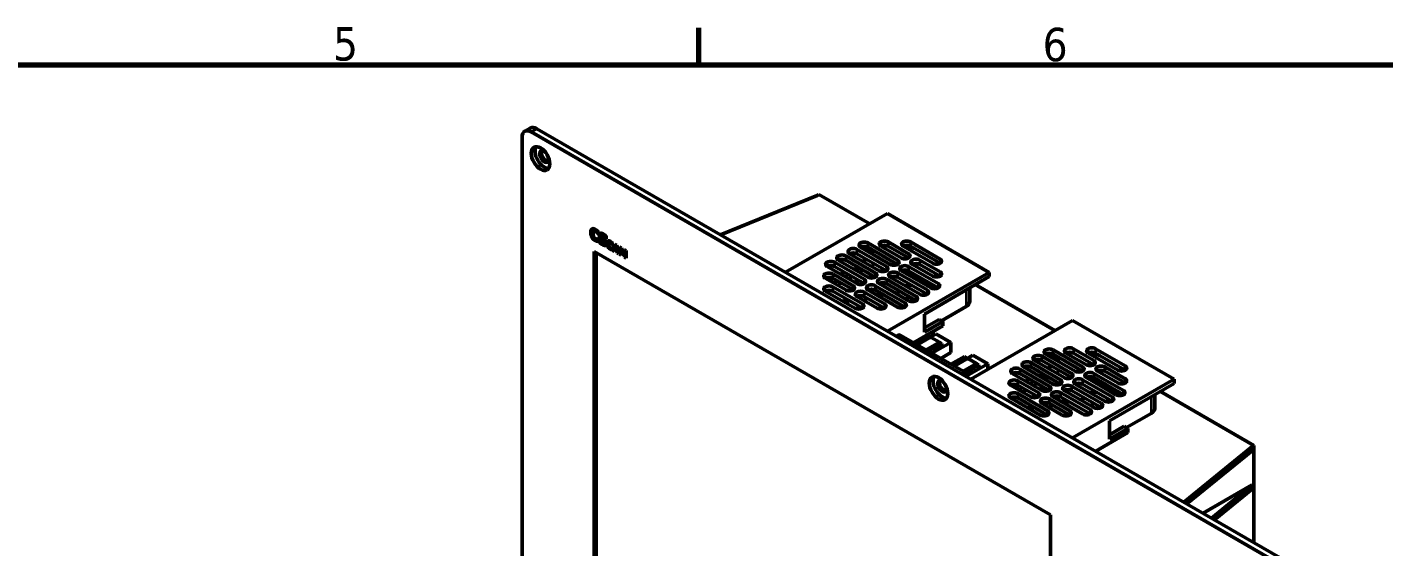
# Model space of a CAD drawing. Header units: millimetres. Extents: x 4735 to 8066, y 756 to 2595.
# Drawn here: x 5831 to 6350, y 2374 to 2573 of the extents above; entities that cross this region are included whole.
import ezdxf

# ---------------------------------------------------------------- set-up
doc = ezdxf.new("R2010")
doc.units = ezdxf.units.MM
doc.header["$LTSCALE"] = 1.8
for name, color, linetype, lineweight in [('경계(ISO)', 7, 'Continuous', 70), ('외형선(ISO)', 7, 'Continuous', 50), ('좁은 외형선(ISO)', 7, 'Continuous', 35)]:
    doc.layers.add(name, color=color, linetype=linetype, lineweight=lineweight)
doc.styles.add('주 텍스트 (ISO)', font='')
doc.styles.get('주 텍스트 (ISO)').set_extended_font_data('Tahoma')

# ---------------------------------------------------------------- blocks, each defined once
blk = doc.blocks.new('경계 Default Border')
at = {"layer": '경계(ISO)'}
blk.add_line((371.25, 410), (371.25, 413.9), dxfattribs=at)
at = {"layer": '경계(ISO)', "flags": 128}
blk.add_lwpolyline([(10, 10), (10, 410), (584, 410), (584, 10), (10, 10)], dxfattribs=at)
at = {"layer": '경계(ISO)', "char_height": 3.5, "attachment_point": 7, "style": '주 텍스트 (ISO)'}
for s, insert in [('5', (332.9, 410.4)), ('6', (407.29, 410.33))]:
    blk.add_mtext(s, dxfattribs=dict(at, insert=insert))

msp = doc.modelspace()

# ---------------------------------------------------------------- linework, layer by layer
at = {"layer": '외형선(ISO)'}
for p, q in [((6023.671, 2534.509), (6021.549, 2533.284)), ((6020.514, 2212.561), (6020.514, 2530.995)), ((6024.049, 2533.036), (6335.176, 2353.407)), ((6337.298, 2354.632), (6026.171, 2534.261)), ((6133.177, 2508.759), (6096.373, 2493.73)), ((6133.177, 2508.759), (6133.884, 2509.168)), ((6153.33, 2497.941), (6133.884, 2509.168)), ((6160.047, 2501.819), (6121.204, 2479.393)), ((6198.938, 2479.366), (6160.047, 2501.819)), ((6047.967, 2495.024), (6048.038, 2495.064)), ((6049.573, 2493.843), (6049.644, 2493.884)), ((6049.662, 2493.792), (6049.573, 2493.843)), ((6049.644, 2493.884), (6049.662, 2493.873)), ((6049.662, 2494.764), (6049.662, 2493.792)), ((6051.013, 2493.391), (6051.083, 2493.432)), ((6052.67, 2493.087), (6052.67, 2492.154)), ((6049.582, 2492.22), (6049.662, 2492.174)), ((6049.662, 2492.174), (6049.662, 2491.214)), ((6049.994, 2491.965), (6050.074, 2491.919)), ((6049.994, 2490.993), (6049.994, 2491.965)), ((6049.994, 2490.993), (6050.065, 2491.034)), ((6050.065, 2491.925), (6050.065, 2491.034)), ((6051.819, 2490.556), (6051.89, 2490.597)), ((6052.593, 2492.199), (6052.664, 2492.239)), ((6052.67, 2492.154), (6052.593, 2492.199)), ((6052.664, 2492.239), (6052.67, 2492.236)), ((6053.875, 2490.682), (6053.946, 2490.723)), ((6054.999, 2489.856), (6055.061, 2489.891)), ((6055.061, 2489.82), (6054.999, 2489.856)), ((6055.005, 2488.72), (6055.061, 2488.687)), ((6055.061, 2490.5), (6055.061, 2489.82)), ((6055.061, 2488.687), (6055.061, 2488.016)), ((6055.162, 2487.768), (6055.998, 2490.143)), ((6055.162, 2487.768), (6055.232, 2487.809)), ((6055.783, 2487.409), (6055.162, 2487.768)), ((6056.045, 2490.116), (6055.232, 2487.809)), ((6055.232, 2487.809), (6055.805, 2487.478)), ((6055.94, 2487.902), (6055.783, 2487.409)), ((6055.94, 2487.902), (6056.011, 2487.943)), ((6056.718, 2487.453), (6055.94, 2487.902)), ((6055.998, 2490.143), (6056.676, 2489.751)), ((6056.011, 2487.943), (6056.789, 2487.494)), ((6056.329, 2489.141), (6056.074, 2488.343)), ((6056.074, 2488.343), (6056.582, 2488.05)), ((6056.329, 2489.141), (6056.4, 2489.182)), ((6056.582, 2488.05), (6056.329, 2489.141)), ((6056.652, 2488.091), (6056.4, 2489.182)), ((6056.582, 2488.05), (6056.652, 2488.091)), ((6056.676, 2489.751), (6057.512, 2486.411)), ((6057.759, 2489.126), (6058.475, 2488.713)), ((6057.759, 2486.268), (6057.759, 2489.126)), ((6057.83, 2489.085), (6057.83, 2486.309)), ((6058.345, 2487.825), (6058.415, 2487.865)), ((6058.345, 2487.825), (6058.345, 2485.93)), ((6058.794, 2486.342), (6058.345, 2487.825)), ((6058.415, 2487.865), (6058.865, 2486.383)), ((6058.475, 2488.713), (6059.024, 2486.985)), ((6059.024, 2486.985), (6059.57, 2488.08)), ((6059.609, 2488.058), (6059.095, 2487.026)), ((6059.57, 2488.08), (6060.286, 2487.667)), ((6060.286, 2487.667), (6060.286, 2484.809)), ((6148.38, 2488.143), (6159.694, 2481.611)), ((6161.108, 2482.427), (6149.794, 2488.959)), ((6151.346, 2488.063), (6151.346, 2489.295)), ((6151.576, 2489.278), (6152.431, 2487.437)), ((6152.622, 2490.592), (6163.936, 2484.06)), ((6152.622, 2488.959), (6163.936, 2482.427)), ((6154.552, 2486.213), (6153.517, 2488.443)), ((6165.35, 2484.877), (6157.572, 2489.368)), ((6160.401, 2491.001), (6168.179, 2486.51)), ((6160.401, 2489.368), (6168.179, 2484.877)), ((6177.371, 2482.836), (6166.058, 2489.368)), ((6168.886, 2491.001), (6180.2, 2484.469)), ((6180.2, 2482.836), (6168.886, 2489.368)), ((6048.091, 2336.261), (6048.091, 2487.313)), ((6048.091, 2487.313), (6222.322, 2386.72)), ((6048.798, 2336.669), (6048.798, 2486.904)), ((6056.718, 2487.453), (6056.789, 2487.494)), ((6056.872, 2486.78), (6056.718, 2487.453)), ((6056.789, 2487.494), (6056.943, 2486.821)), ((6056.872, 2486.78), (6056.943, 2486.821)), ((6057.512, 2486.411), (6056.872, 2486.78)), ((6056.943, 2486.821), (6057.488, 2486.506)), ((6057.759, 2486.268), (6057.83, 2486.309)), ((6058.345, 2485.93), (6057.759, 2486.268)), ((6057.83, 2486.309), (6058.345, 2486.012)), ((6058.794, 2486.342), (6058.865, 2486.383)), ((6059.219, 2486.097), (6058.794, 2486.342)), ((6058.865, 2486.383), (6059.249, 2486.161)), ((6059.024, 2486.985), (6059.095, 2487.026)), ((6059.668, 2487.06), (6059.219, 2486.097)), ((6059.668, 2487.06), (6059.739, 2487.101)), ((6059.668, 2485.166), (6059.668, 2487.06)), ((6059.668, 2485.166), (6059.739, 2485.207)), ((6060.286, 2484.809), (6059.668, 2485.166)), ((6059.739, 2487.101), (6059.739, 2485.207)), ((6059.739, 2485.207), (6060.286, 2484.891)), ((6139.895, 2483.244), (6151.208, 2476.712)), ((6152.622, 2477.528), (6141.309, 2484.06)), ((6144.137, 2485.693), (6155.451, 2479.161)), ((6144.137, 2484.06), (6155.451, 2477.528)), ((6156.865, 2479.978), (6145.551, 2486.51)), ((6148.38, 2486.51), (6159.694, 2479.978)), ((6151.346, 2483.164), (6151.346, 2484.797)), ((6154.501, 2482.976), (6154.974, 2481.957)), ((6172.421, 2484.06), (6180.2, 2479.57)), ((6148.38, 2475.079), (6137.066, 2481.611)), ((6139.187, 2478.753), (6146.966, 2474.263)), ((6139.895, 2481.611), (6151.208, 2475.079)), ((6143.784, 2477.733), (6145.198, 2478.549)), ((6146.612, 2477.733), (6145.198, 2476.916)), ((6148.026, 2480.182), (6149.441, 2480.999)), ((6149.814, 2479.581), (6149.441, 2479.366)), ((6160.095, 2456.94), (6198.938, 2479.366)), ((6172.421, 2470.997), (6161.108, 2477.528)), ((6163.936, 2479.161), (6175.25, 2472.63)), ((6163.936, 2477.528), (6175.25, 2470.997)), ((6176.664, 2473.446), (6165.35, 2479.978)), ((6176.054, 2474.206), (6166.745, 2479.581)), ((6168.179, 2481.611), (6179.493, 2475.079)), ((6168.179, 2479.978), (6179.493, 2473.446)), ((6177.371, 2477.937), (6169.593, 2482.427)), ((6172.421, 2482.427), (6180.2, 2477.937)), ((6174.189, 2463.444), (6198.938, 2477.733)), ((6198.938, 2479.366), (6198.938, 2477.733)), ((6144.137, 2472.63), (6136.359, 2477.12)), ((6147.673, 2465.689), (6136.359, 2472.221)), ((6137.648, 2472.557), (6136.713, 2472.017)), ((6139.187, 2477.12), (6146.966, 2472.63)), ((6139.187, 2473.854), (6150.501, 2467.322)), ((6139.187, 2472.221), (6150.501, 2465.689)), ((6139.541, 2475.283), (6140.955, 2476.1)), ((6142.369, 2475.283), (6140.955, 2474.467)), ((6148.279, 2475.137), (6148.279, 2476.508)), ((6163.936, 2466.098), (6152.622, 2472.63)), ((6155.451, 2474.263), (6166.765, 2467.731)), ((6155.451, 2472.63), (6166.765, 2466.098)), ((6168.179, 2468.547), (6156.865, 2475.079)), ((6159.694, 2476.712), (6171.007, 2470.18)), ((6159.694, 2475.079), (6171.007, 2468.547)), ((6167.717, 2474.6), (6169.482, 2474.326)), ((6167.717, 2473.712), (6167.717, 2474.6)), ((6178.952, 2473.758), (6175.088, 2474.356)), ((6191.564, 2473.475), (6191.564, 2468.343)), ((6224.04, 2457.116), (6193.635, 2474.671)), ((6144.491, 2469.159), (6143.077, 2468.343)), ((6144.137, 2467.731), (6145.551, 2468.547)), ((6156.158, 2465.689), (6148.38, 2470.18)), ((6151.208, 2471.813), (6158.986, 2467.322)), ((6151.208, 2470.18), (6158.986, 2465.689)), ((6151.759, 2468.229), (6151.759, 2469.862)), ((6167.717, 2468.814), (6167.717, 2470.447)), ((6174.189, 2463.444), (6174.189, 2456.504)), ((6180.73, 2460.892), (6190.099, 2466.302)), ((6170.065, 2452.49), (6181.26, 2458.953)), ((6174.189, 2458.137), (6179.846, 2461.403)), ((6181.26, 2460.586), (6174.189, 2456.504)), ((6181.26, 2460.586), (6179.846, 2461.403)), ((6181.26, 2458.953), (6181.26, 2460.586)), ((6230.758, 2460.994), (6191.915, 2438.569)), ((6269.649, 2438.541), (6230.758, 2460.994)), ((6163.471, 2454.991), (6164.188, 2455.405)), ((6165.188, 2455.306), (6189.229, 2441.425)), ((6175.37, 2455.388), (6170.208, 2452.407)), ((6176.254, 2454.877), (6171.092, 2451.897)), ((6176.077, 2454.326), (6171.481, 2451.672)), ((6180.002, 2452.714), (6174.84, 2449.733)), ((6176.254, 2454.877), (6175.37, 2455.388)), ((6180.886, 2452.203), (6175.724, 2449.223)), ((6176.849, 2454.534), (6176.077, 2454.326)), ((6178.623, 2455.877), (6176.254, 2454.51)), ((6176.254, 2454.877), (6176.254, 2454.374)), ((6179.973, 2452.73), (6176.849, 2454.534)), ((6184.28, 2452.611), (6177.067, 2448.447)), ((6178.623, 2455.877), (6184.28, 2452.611)), ((6179.922, 2452.667), (6179.973, 2452.73)), ((6179.973, 2452.697), (6179.973, 2452.73)), ((6180.886, 2452.203), (6180.002, 2452.714)), ((6180.886, 2450.734), (6180.886, 2452.203)), ((6184.28, 2448.692), (6184.28, 2452.611)), ((6180.886, 2450.734), (6176.996, 2448.488)), ((6184.28, 2448.692), (6180.461, 2446.488)), ((6189.512, 2447.223), (6184.35, 2444.242)), ((6190.396, 2446.712), (6185.234, 2443.732)), ((6190.396, 2446.712), (6189.512, 2447.223)), ((6190.991, 2446.369), (6190.219, 2446.161)), ((6192.765, 2447.712), (6190.396, 2446.345)), ((6190.396, 2446.712), (6190.396, 2446.209)), ((6194.115, 2444.565), (6190.991, 2446.369)), ((6192.765, 2447.712), (6198.422, 2444.447)), ((6219.091, 2447.318), (6230.404, 2440.786)), ((6231.818, 2441.603), (6220.505, 2448.135)), ((6222.057, 2447.238), (6222.057, 2448.47)), ((6222.287, 2448.453), (6223.141, 2446.612)), ((6223.333, 2449.768), (6234.647, 2443.236)), ((6223.333, 2448.135), (6234.647, 2441.603)), ((6225.263, 2445.388), (6224.227, 2447.618)), ((6236.061, 2444.052), (6228.283, 2448.543)), ((6231.111, 2450.176), (6238.89, 2445.685)), ((6231.111, 2448.543), (6238.89, 2444.052)), ((6248.082, 2442.011), (6236.768, 2448.543)), ((6239.597, 2450.176), (6250.91, 2443.644)), ((6250.91, 2442.011), (6239.597, 2448.543)), ((6190.219, 2446.161), (6185.623, 2443.508)), ((6194.144, 2444.549), (6188.982, 2441.568)), ((6195.028, 2444.038), (6189.762, 2440.998)), ((6195.028, 2442.569), (6190.446, 2439.923)), ((6198.422, 2444.447), (6190.471, 2439.856)), ((6194.064, 2444.502), (6194.115, 2444.565)), ((6194.115, 2444.532), (6194.115, 2444.565)), ((6195.028, 2444.038), (6194.144, 2444.549)), ((6195.028, 2442.569), (6195.028, 2444.038)), ((6198.422, 2442.325), (6198.422, 2444.447)), ((6210.605, 2442.419), (6221.919, 2435.887)), ((6223.333, 2436.704), (6212.019, 2443.236)), ((6214.848, 2444.869), (6226.162, 2438.337)), ((6214.848, 2443.236), (6226.162, 2436.704)), ((6227.576, 2439.153), (6216.262, 2445.685)), ((6219.091, 2445.685), (6230.404, 2439.153)), ((6222.057, 2442.339), (6222.057, 2443.972)), ((6225.212, 2442.151), (6225.685, 2441.132)), ((6248.082, 2437.112), (6240.304, 2441.603)), ((6243.132, 2443.236), (6250.91, 2438.745)), ((6243.132, 2441.603), (6250.91, 2437.112)), ((6214.848, 2431.805), (6207.07, 2436.295)), ((6219.091, 2434.254), (6207.777, 2440.786)), ((6209.898, 2437.928), (6217.676, 2433.438)), ((6209.898, 2436.295), (6217.676, 2431.805)), ((6210.605, 2440.786), (6221.919, 2434.254)), ((6214.494, 2436.908), (6215.909, 2437.724)), ((6217.323, 2436.908), (6215.909, 2436.091)), ((6218.737, 2439.357), (6220.151, 2440.174)), ((6220.525, 2438.756), (6220.151, 2438.541)), ((6230.404, 2435.887), (6241.718, 2429.355)), ((6230.806, 2416.115), (6269.649, 2438.541)), ((6243.132, 2430.172), (6231.818, 2436.704)), ((6234.647, 2438.337), (6245.961, 2431.805)), ((6234.647, 2436.704), (6245.961, 2430.172)), ((6247.375, 2432.621), (6236.061, 2439.153)), ((6246.765, 2433.382), (6237.456, 2438.756)), ((6238.89, 2440.786), (6250.203, 2434.254)), ((6238.89, 2439.153), (6250.203, 2432.621)), ((6240.657, 2436.5), (6240.657, 2436.908)), ((6242.072, 2436.091), (6242.072, 2435.683)), ((6244.9, 2422.619), (6269.649, 2436.908)), ((6269.649, 2438.541), (6269.649, 2436.908)), ((6218.383, 2424.864), (6207.07, 2431.396)), ((6208.359, 2431.732), (6207.423, 2431.192)), ((6209.898, 2433.029), (6221.212, 2426.497)), ((6209.898, 2431.396), (6221.212, 2424.864)), ((6210.252, 2434.458), (6211.666, 2435.275)), ((6213.08, 2434.458), (6211.666, 2433.642)), ((6218.99, 2434.312), (6218.99, 2435.683)), ((6221.919, 2430.988), (6229.697, 2426.497)), ((6234.647, 2425.273), (6223.333, 2431.805)), ((6226.162, 2433.438), (6237.475, 2426.906)), ((6226.162, 2431.805), (6237.475, 2425.273)), ((6238.89, 2427.722), (6227.576, 2434.254)), ((6230.404, 2434.254), (6241.718, 2427.722)), ((6238.428, 2433.775), (6240.193, 2433.502)), ((6238.428, 2432.888), (6238.428, 2433.775)), ((6243.486, 2435.275), (6243.486, 2434.867)), ((6249.663, 2432.933), (6245.799, 2433.531)), ((6262.274, 2432.65), (6262.274, 2427.518)), ((6300.054, 2413.229), (6264.345, 2433.846)), ((6215.201, 2428.335), (6213.787, 2427.518)), ((6214.848, 2426.906), (6216.262, 2427.722)), ((6226.869, 2424.864), (6219.091, 2429.355)), ((6221.919, 2429.355), (6229.697, 2424.864)), ((6222.469, 2427.405), (6222.469, 2429.038)), ((6238.428, 2427.989), (6238.428, 2429.622)), ((6251.441, 2420.068), (6260.81, 2425.477)), ((6244.9, 2415.679), (6244.9, 2422.619)), ((6244.9, 2417.312), (6250.557, 2420.578)), ((6251.971, 2419.761), (6250.557, 2420.578)), ((6251.971, 2418.128), (6239.645, 2411.012)), ((6251.971, 2419.761), (6244.9, 2415.679)), ((6251.971, 2418.128), (6251.971, 2419.761)), ((6273.315, 2391.572), (6299.347, 2412.821)), ((6274.487, 2390.896), (6299.347, 2411.188)), ((6299.347, 2412.821), (6300.054, 2413.229)), ((6299.347, 2412.821), (6299.347, 2411.188)), ((6300.054, 2376.134), (6300.054, 2413.229)), ((6280.657, 2387.333), (6299.347, 2398.124)), ((6299.347, 2398.124), (6283.861, 2385.484)), ((6299.347, 2396.491), (6285.033, 2384.807)), ((6299.347, 2398.124), (6299.347, 2396.491)), ((6222.322, 2386.72), (6222.322, 2235.668))]:
    msp.add_line(p, q, dxfattribs=at)
for centre, major_axis, start_param, end_param in [((6026.171, 2530.179), (-2.5, 4.33), 5.4977871, 6.2831853), ((6024.049, 2528.954), (-2.5, 4.33), 5.4977871, 7.0685835), ((6028.999, 2523.647), (-2.5, 4.33), 0.2867566, 2.8548361), ((6028.999, 2523.647), (-1.25, 2.165), 5.4196571, 10.2883062), ((6029.706, 2524.055), (-1.25, 2.165), 0.2867566, 2.8548361), ((6146.966, 2487.326), (-2, 0), 3.9269908, 7.0685835), ((6151.208, 2489.776), (-2, 0), 3.9269908, 7.0685835), ((6151.208, 2488.143), (2, 0), 0.7853982, 2.3561945), ((6158.986, 2490.184), (-2, 0), 3.9269908, 7.0685835), ((6158.986, 2488.551), (2, 0), 0.7853982, 2.3561945), ((6167.472, 2490.184), (-2, 0), 3.9269908, 7.0685835), ((6167.472, 2488.551), (2, 0), 0.7853982, 2.3561945), ((6158.279, 2476.508), (24, 0), 1.0360538, 1.2239888), ((6138.48, 2482.427), (-2, 0), 3.9269908, 7.0685835), ((6142.723, 2484.877), (-2, 0), 3.9269908, 7.0685835), ((6142.723, 2483.244), (2, 0), 0.7853982, 2.3561945), ((6146.966, 2485.693), (2, 0), 0.7853982, 2.3561945), ((6162.522, 2483.244), (2, 0), 3.9269908, 7.0685835), ((6166.765, 2485.693), (2, 0), 3.9269908, 7.0685835), ((6171.007, 2483.244), (-2, 0), 3.9269908, 7.0685835), ((6171.007, 2481.611), (2, 0), 0.7853982, 2.3561945), ((6178.785, 2483.652), (2, 0), 3.9269908, 7.0685835), ((6158.279, 2476.508), (24, 0), 0.4595331, 0.5347425), ((6137.773, 2477.937), (-2, 0), 3.9269908, 7.0685835), ((6137.773, 2476.304), (2, 0), 0.7853982, 2.3561945), ((6138.48, 2480.794), (2, 0), 0.7853982, 2.3561945), ((6158.279, 2468.343), (-24, 0), 5.3619532, 5.4456802), ((6158.279, 2468.343), (-24, 0), 5.1021278, 5.1909098), ((6158.279, 2476.508), (-10, 0), 5.5728576, 5.7763768), ((6154.037, 2478.345), (2, 0), 3.9269908, 7.0685835), ((6158.279, 2476.508), (-10, 0), 5.0492589, 5.1667754), ((6158.279, 2480.794), (2, 0), 3.9269908, 7.0685835), ((6162.522, 2478.345), (-2, 0), 3.9269908, 7.0685835), ((6162.522, 2476.712), (2, 0), 0.7853982, 2.3561945), ((6166.765, 2480.794), (-2, 0), 3.9269908, 7.0685835), ((6166.765, 2479.161), (2, 0), 0.7853982, 2.3561945), ((6158.279, 2476.508), (-10, 0), 3.5372301, 3.8388064), ((6178.785, 2478.753), (2, 0), 3.9269908, 7.0685835), ((6137.773, 2473.038), (-2, 0), 3.9269908, 7.0685835), ((6137.773, 2471.405), (2, 0), 0.7853982, 2.3561945), ((6158.279, 2468.343), (-24, 0), 5.6126227, 5.6970192), ((6145.551, 2473.446), (2, 0), 3.9269908, 7.0685835), ((6149.794, 2470.997), (-2, 0), 3.9269908, 7.0685835), ((6158.279, 2476.508), (-10, 0), 6.2387518, 6.55679), ((6149.794, 2475.896), (2, 0), 3.9269908, 7.0685835), ((6154.037, 2473.446), (-2, 0), 3.9269908, 7.0685835), ((6154.037, 2471.813), (2, 0), 0.7853982, 2.3561945), ((6158.279, 2475.896), (-2, 0), 3.9269908, 7.0685835), ((6158.279, 2474.263), (2, 0), 0.7853982, 2.3561945), ((6158.279, 2476.508), (10, 0), 5.2191974, 5.4227167), ((6158.279, 2476.508), (10, 0), 5.8287989, 5.9463154), ((6173.836, 2471.813), (2, 0), 3.9269908, 7.0685835), ((6178.078, 2474.263), (2, 0), 3.9269908, 7.0685835), ((6149.087, 2466.506), (2, 0), 3.9269908, 7.0685835), ((6149.794, 2469.364), (2, 0), 0.7853982, 2.3561945), ((6158.279, 2476.508), (10, 0), 4.4323513, 4.7568224), ((6157.572, 2466.506), (2, 0), 3.9269908, 7.0685835), ((6165.35, 2466.914), (2, 0), 3.9269908, 7.0685835), ((6169.593, 2469.364), (2, 0), 3.9269908, 7.0685835), ((6186.564, 2468.343), (5, 0), 5.4977871, 6.2831853), ((6165.188, 2453.673), (-1, 1.732), 5.4977871, 6.2831853), ((6217.676, 2446.502), (-2, 0), 3.9269908, 7.0685835), ((6221.919, 2448.951), (-2, 0), 3.9269908, 7.0685835), ((6221.919, 2447.318), (2, 0), 0.7853982, 2.3561945), ((6229.697, 2449.359), (-2, 0), 3.9269908, 7.0685835), ((6229.697, 2447.726), (2, 0), 0.7853982, 2.3561945), ((6238.182, 2449.359), (-2, 0), 3.9269908, 7.0685835), ((6238.182, 2447.726), (2, 0), 0.7853982, 2.3561945), ((6228.99, 2435.683), (24, 0), 1.0360538, 1.2239888), ((6189.229, 2439.792), (1, -1.732), 0.9867561, 2.3561945), ((6209.191, 2441.603), (-2, 0), 3.9269908, 7.0685835), ((6209.191, 2439.97), (2, 0), 0.7853982, 2.3561945), ((6213.434, 2444.052), (-2, 0), 3.9269908, 7.0685835), ((6213.434, 2442.419), (2, 0), 0.7853982, 2.3561945), ((6217.676, 2444.869), (2, 0), 0.7853982, 2.3561945), ((6228.99, 2435.683), (-10, 0), 5.0492589, 5.1667754), ((6233.233, 2442.419), (2, 0), 3.9269908, 7.0685835), ((6237.475, 2439.97), (-2, 0), 3.9269908, 7.0685835), ((6237.475, 2444.869), (2, 0), 3.9269908, 7.0685835), ((6241.718, 2442.419), (-2, 0), 3.9269908, 7.0685835), ((6241.718, 2440.786), (2, 0), 0.7853982, 2.3561945), ((6249.496, 2442.827), (2, 0), 3.9269908, 7.0685835), ((6228.99, 2435.683), (24, 0), 0.4595331, 0.5347425), ((6181.027, 2435.873), (-2.5, 4.33), 0.2867566, 2.8548361), ((6181.027, 2435.873), (-1.25, 2.165), 5.4196571, 10.2883062), ((6181.734, 2436.282), (-1.25, 2.165), 0.2867566, 2.8548361), ((6208.484, 2437.112), (-2, 0), 3.9269908, 7.0685835), ((6208.484, 2435.479), (2, 0), 0.7853982, 2.3561945), ((6228.99, 2427.518), (-24, 0), 5.6126227, 5.6970192), ((6228.99, 2427.518), (-24, 0), 5.3619532, 5.4456802), ((6228.99, 2427.518), (-24, 0), 5.1021278, 5.1909098), ((6228.99, 2435.683), (-10, 0), 6.2387518, 6.55679), ((6220.505, 2435.071), (2, 0), 3.9269908, 7.0685835), ((6228.99, 2435.683), (-10, 0), 5.5728576, 5.7763768), ((6224.747, 2437.52), (2, 0), 3.9269908, 7.0685835), ((6228.99, 2435.071), (-2, 0), 3.9269908, 7.0685835), ((6228.99, 2439.97), (2, 0), 3.9269908, 7.0685835), ((6233.233, 2437.52), (-2, 0), 3.9269908, 7.0685835), ((6233.233, 2435.887), (2, 0), 0.7853982, 2.3561945), ((6237.475, 2438.337), (2, 0), 0.7853982, 2.3561945), ((6228.99, 2435.683), (-10, 0), 3.5372301, 3.8388064), ((6249.496, 2437.928), (2, 0), 3.9269908, 7.0685835), ((6182.795, 2433.22), (2.5, 0), 1.5740056, 2.1410833), ((6208.484, 2432.213), (-2, 0), 3.9269908, 7.0685835), ((6208.484, 2430.58), (2, 0), 0.7853982, 2.3561945), ((6216.262, 2432.621), (2, 0), 3.9269908, 7.0685835), ((6220.505, 2430.172), (-2, 0), 3.9269908, 7.0685835), ((6224.747, 2432.621), (-2, 0), 3.9269908, 7.0685835), ((6224.747, 2430.988), (2, 0), 0.7853982, 2.3561945), ((6228.99, 2433.438), (2, 0), 0.7853982, 2.3561945), ((6228.99, 2435.683), (10, 0), 5.2191974, 5.4227167), ((6228.99, 2435.683), (10, 0), 5.8287989, 5.9463154), ((6244.546, 2430.988), (2, 0), 3.9269908, 7.0685835), ((6248.789, 2433.438), (2, 0), 3.9269908, 7.0685835), ((6219.798, 2425.681), (2, 0), 3.9269908, 7.0685835), ((6220.505, 2428.539), (2, 0), 0.7853982, 2.3561945), ((6228.99, 2435.683), (10, 0), 4.4323513, 4.7568224), ((6228.283, 2425.681), (2, 0), 3.9269908, 7.0685835), ((6236.061, 2426.089), (2, 0), 3.9269908, 7.0685835), ((6240.304, 2428.539), (2, 0), 3.9269908, 7.0685835), ((6257.274, 2427.518), (5, 0), 5.4977871, 6.2831853)]:
    msp.add_ellipse(centre, major_axis=major_axis, ratio=0.5773503, start_param=start_param, end_param=end_param, dxfattribs=at)
for centre in [(6027.585, 2522.83), (6179.613, 2435.057)]:
    msp.add_ellipse(centre, major_axis=(2.5, -4.33), ratio=0.5773503, dxfattribs=at)
for points in [[(6046.734, 2494.672), (6046.734, 2495.641), (6047.671, 2496.255), (6048.467, 2495.795)], [(6048.464, 2491.555), (6047.668, 2492.015), (6046.734, 2493.666), (6046.734, 2494.672)], [(6046.804, 2494.712), (6046.804, 2493.707), (6047.738, 2492.056), (6048.535, 2491.596)], [(6047.951, 2495.014), (6047.82, 2494.935), (6047.651, 2494.5), (6047.651, 2494.139)], [(6047.651, 2494.139), (6047.651, 2493.759), (6047.825, 2493.138), (6047.969, 2492.897)], [(6048.608, 2494.95), (6048.416, 2495.06), (6048.098, 2495.105), (6047.951, 2495.014)], [(6047.969, 2492.897), (6048.106, 2492.662), (6048.444, 2492.331), (6048.613, 2492.233)], [(6048.467, 2495.795), (6048.676, 2495.674), (6049.014, 2495.423), (6049.169, 2495.287)], [(6049.189, 2494.402), (6049.066, 2494.562), (6048.771, 2494.855), (6048.608, 2494.95)], [(6048.678, 2494.99), (6048.842, 2494.896), (6049.137, 2494.603), (6049.26, 2494.443)], [(6049.169, 2495.287), (6049.289, 2495.174), (6049.573, 2494.868), (6049.662, 2494.764)], [(6049.573, 2493.843), (6049.507, 2493.947), (6049.312, 2494.245), (6049.189, 2494.402)], [(6049.26, 2494.443), (6049.383, 2494.286), (6049.578, 2493.988), (6049.644, 2493.884)], [(6050.014, 2493.611), (6050.014, 2494.184), (6050.854, 2494.41), (6051.484, 2494.046)], [(6050.779, 2492.015), (6050.37, 2492.417), (6050.014, 2493.188), (6050.014, 2493.611)], [(6050.33, 2494.259), (6050.085, 2494.09), (6050.085, 2493.652)], [(6050.085, 2493.652), (6050.085, 2493.229), (6050.44, 2492.458), (6050.85, 2492.056)], [(6051.126, 2493.416), (6051.043, 2493.421), (6050.923, 2493.319), (6050.923, 2493.213)], [(6050.923, 2493.213), (6050.923, 2493.054), (6051.114, 2492.761), (6051.39, 2492.529)], [(6051.083, 2493.432), (6051.133, 2493.461), (6051.197, 2493.457)], [(6051.53, 2493.276), (6051.412, 2493.343), (6051.229, 2493.409), (6051.126, 2493.416)], [(6051.197, 2493.457), (6051.3, 2493.45), (6051.483, 2493.384), (6051.601, 2493.316)], [(6051.484, 2494.046), (6051.799, 2493.864), (6052.424, 2493.355), (6052.67, 2493.087)], [(6052.593, 2492.199), (6052.395, 2492.508), (6051.828, 2493.103), (6051.53, 2493.276)], [(6051.601, 2493.316), (6051.899, 2493.144), (6052.466, 2492.549), (6052.664, 2492.239)], [(6049.172, 2491.266), (6049.006, 2491.302), (6048.716, 2491.41), (6048.464, 2491.555)], [(6048.535, 2491.596), (6048.787, 2491.45), (6049.076, 2491.343), (6049.243, 2491.307)], [(6048.613, 2492.233), (6048.788, 2492.132), (6049.106, 2492.085), (6049.215, 2492.104)], [(6049.662, 2491.214), (6049.564, 2491.218), (6049.309, 2491.233), (6049.172, 2491.266)], [(6049.215, 2492.104), (6049.335, 2492.118), (6049.516, 2492.189), (6049.582, 2492.22)], [(6051.278, 2489.937), (6050.871, 2490.172), (6050.258, 2490.708), (6049.994, 2490.993)], [(6050.065, 2491.034), (6050.329, 2490.749), (6050.942, 2490.213), (6051.349, 2489.978)], [(6050.074, 2491.919), (6050.341, 2491.504), (6050.98, 2490.854), (6051.281, 2490.68)], [(6051.55, 2491.345), (6051.369, 2491.506), (6050.96, 2491.838), (6050.779, 2492.015)], [(6050.85, 2492.056), (6051.03, 2491.879), (6051.44, 2491.546), (6051.621, 2491.386)], [(6052.811, 2490.402), (6052.811, 2489.793), (6051.983, 2489.53), (6051.278, 2489.937)], [(6051.281, 2490.68), (6051.358, 2490.635), (6051.607, 2490.531), (6051.682, 2490.528)], [(6051.39, 2492.529), (6051.567, 2492.381), (6051.897, 2492.101), (6052.086, 2491.916)], [(6051.902, 2490.751), (6051.902, 2490.907), (6051.693, 2491.219), (6051.55, 2491.345)], [(6051.621, 2491.386), (6051.764, 2491.26), (6051.973, 2490.948), (6051.973, 2490.792)], [(6051.682, 2490.528), (6051.773, 2490.521), (6051.902, 2490.616), (6051.902, 2490.751)], [(6052.086, 2491.916), (6052.452, 2491.549), (6052.811, 2490.826), (6052.811, 2490.402)], [(6053.012, 2490.436), (6053.012, 2491.114), (6053.668, 2491.544), (6054.225, 2491.222)], [(6054.223, 2488.254), (6053.666, 2488.576), (6053.012, 2489.732), (6053.012, 2490.436)], [(6053.401, 2491.363), (6053.082, 2491.145), (6053.082, 2490.476)], [(6053.082, 2490.476), (6053.082, 2489.772), (6053.736, 2488.617), (6054.294, 2488.295)], [(6053.864, 2490.675), (6053.772, 2490.62), (6053.654, 2490.315), (6053.654, 2490.063)], [(6053.654, 2490.063), (6053.654, 2489.796), (6053.776, 2489.362), (6053.876, 2489.193)], [(6054.323, 2490.63), (6054.189, 2490.708), (6053.966, 2490.739), (6053.864, 2490.675)], [(6053.876, 2489.193), (6053.972, 2489.029), (6054.209, 2488.797), (6054.327, 2488.729)], [(6054.718, 2488.051), (6054.602, 2488.077), (6054.4, 2488.152), (6054.223, 2488.254)], [(6054.225, 2491.222), (6054.372, 2491.137), (6054.608, 2490.961), (6054.716, 2490.866)], [(6054.294, 2488.295), (6054.47, 2488.193), (6054.673, 2488.118), (6054.789, 2488.092)], [(6054.731, 2490.247), (6054.644, 2490.359), (6054.438, 2490.564), (6054.323, 2490.63)], [(6054.327, 2488.729), (6054.45, 2488.658), (6054.672, 2488.625), (6054.749, 2488.639)], [(6054.394, 2490.671), (6054.508, 2490.605), (6054.715, 2490.4), (6054.801, 2490.288)], [(6054.716, 2490.866), (6054.801, 2490.788), (6054.999, 2490.573), (6055.061, 2490.5)], [(6055.061, 2488.016), (6054.993, 2488.018), (6054.815, 2488.028), (6054.718, 2488.051)], [(6054.999, 2489.856), (6054.953, 2489.928), (6054.817, 2490.137), (6054.731, 2490.247)], [(6054.749, 2488.639), (6054.833, 2488.648), (6054.959, 2488.698), (6055.005, 2488.72)]]:
    msp.add_open_spline(points, degree=2, dxfattribs=at)
for points, knots in [([(6047.274, 2495.989), (6047.274, 2495.989), (6046.804, 2495.682), (6046.804, 2494.712)], [0.9986949, 0.9986949, 0.9986949, 1, 2, 2, 2]), ([(6048.038, 2495.064), (6048.177, 2495.145), (6048.486, 2495.101), (6048.678, 2494.99)], [0.0547945, 0.0547945, 0.0547945, 1, 2, 2, 2]), ([(6049.243, 2491.307), (6049.38, 2491.273), (6049.591, 2491.261), (6049.662, 2491.258)], [0, 0, 0, 1, 1.6553956, 1.6553956, 1.6553956]), ([(6051.349, 2489.978), (6052.053, 2489.571), (6052.509, 2489.716), (6052.546, 2489.734)], [0, 0, 0, 1, 1.0998746, 1.0998746, 1.0998746]), ([(6051.973, 2490.792), (6051.973, 2490.656), (6051.899, 2490.603), (6051.89, 2490.597)], [0, 0, 0, 1, 1.1428571, 1.1428571, 1.1428571]), ([(6053.946, 2490.723), (6054.043, 2490.779), (6054.26, 2490.749), (6054.394, 2490.671)], [0.0547945, 0.0547945, 0.0547945, 1, 2, 2, 2]), ([(6054.789, 2488.092), (6054.885, 2488.069), (6055.021, 2488.061), (6055.061, 2488.059)], [0, 0, 0, 1, 1.5174657, 1.5174657, 1.5174657]), ([(6054.801, 2490.288), (6054.887, 2490.178), (6055.018, 2489.979), (6055.061, 2489.91)], [0, 0, 0, 1, 1.9094156, 1.9094156, 1.9094156])]:
    msp.add_open_spline(points, degree=2, knots=knots, dxfattribs=at)
at = {"layer": '좁은 외형선(ISO)'}
for p, q in [((6024.049, 2533.036), (6026.171, 2534.261)), ((6046.734, 2494.672), (6046.804, 2494.712)), ((6048.608, 2494.95), (6048.678, 2494.99)), ((6049.189, 2494.402), (6049.26, 2494.443)), ((6050.014, 2493.611), (6050.085, 2493.652)), ((6051.126, 2493.416), (6051.197, 2493.457)), ((6051.53, 2493.276), (6051.601, 2493.316)), ((6048.464, 2491.555), (6048.535, 2491.596)), ((6049.172, 2491.266), (6049.243, 2491.307)), ((6050.779, 2492.015), (6050.85, 2492.056)), ((6051.278, 2489.937), (6051.349, 2489.978)), ((6051.55, 2491.345), (6051.621, 2491.386)), ((6051.902, 2490.751), (6051.973, 2490.792)), ((6053.012, 2490.436), (6053.082, 2490.476)), ((6054.223, 2488.254), (6054.294, 2488.295)), ((6054.323, 2490.63), (6054.394, 2490.671)), ((6054.718, 2488.051), (6054.789, 2488.092)), ((6054.731, 2490.247), (6054.801, 2490.288)), ((6148.38, 2488.143), (6148.38, 2486.51)), ((6152.622, 2490.592), (6152.622, 2488.959)), ((6160.401, 2491.001), (6160.401, 2489.368)), ((6168.886, 2491.001), (6168.886, 2489.368)), ((6139.895, 2483.244), (6139.895, 2481.611)), ((6144.137, 2485.693), (6144.137, 2484.06)), ((6163.936, 2484.06), (6163.936, 2482.427)), ((6168.179, 2486.51), (6168.179, 2484.877)), ((6172.421, 2484.06), (6172.421, 2482.427)), ((6180.2, 2484.469), (6180.2, 2482.836)), ((6139.187, 2478.753), (6139.187, 2477.12)), ((6155.451, 2479.161), (6155.451, 2477.528)), ((6159.694, 2481.611), (6159.694, 2479.978)), ((6163.936, 2479.161), (6163.936, 2477.528)), ((6168.179, 2481.611), (6168.179, 2479.978)), ((6180.2, 2479.57), (6180.2, 2477.937)), ((6139.187, 2473.854), (6139.187, 2472.221)), ((6146.966, 2474.263), (6146.966, 2472.63)), ((6151.208, 2476.712), (6151.208, 2475.079)), ((6155.451, 2474.263), (6155.451, 2472.63)), ((6159.694, 2476.712), (6159.694, 2475.079)), ((6175.25, 2472.63), (6175.25, 2470.997)), ((6179.493, 2475.079), (6179.493, 2473.446)), ((6190.099, 2472.63), (6190.099, 2466.302)), ((6150.501, 2467.322), (6150.501, 2465.689)), ((6151.208, 2471.813), (6151.208, 2470.18)), ((6158.986, 2467.322), (6158.986, 2465.689)), ((6166.765, 2467.731), (6166.765, 2466.098)), ((6171.007, 2470.18), (6171.007, 2468.547)), ((6164.056, 2454.653), (6165.188, 2455.306)), ((6219.091, 2447.318), (6219.091, 2445.685)), ((6223.333, 2449.768), (6223.333, 2448.135)), ((6231.111, 2450.176), (6231.111, 2448.543)), ((6239.597, 2450.176), (6239.597, 2448.543)), ((6188.098, 2440.772), (6189.229, 2441.425)), ((6210.605, 2442.419), (6210.605, 2440.786)), ((6214.848, 2444.869), (6214.848, 2443.236)), ((6234.647, 2443.236), (6234.647, 2441.603)), ((6238.89, 2445.685), (6238.89, 2444.052)), ((6243.132, 2443.236), (6243.132, 2441.603)), ((6250.91, 2443.644), (6250.91, 2442.011)), ((6209.898, 2437.928), (6209.898, 2436.295)), ((6221.919, 2435.887), (6221.919, 2434.254)), ((6226.162, 2438.337), (6226.162, 2436.704)), ((6230.404, 2440.786), (6230.404, 2439.153)), ((6230.404, 2435.887), (6230.404, 2434.254)), ((6234.647, 2438.337), (6234.647, 2436.704)), ((6238.89, 2440.786), (6238.89, 2439.153)), ((6250.91, 2438.745), (6250.91, 2437.112)), ((6209.898, 2433.029), (6209.898, 2431.396)), ((6217.676, 2433.438), (6217.676, 2431.805)), ((6221.919, 2430.988), (6221.919, 2429.355)), ((6226.162, 2433.438), (6226.162, 2431.805)), ((6245.961, 2431.805), (6245.961, 2430.172)), ((6250.203, 2434.254), (6250.203, 2432.621)), ((6260.81, 2431.805), (6260.81, 2425.477)), ((6221.212, 2426.497), (6221.212, 2424.864)), ((6229.697, 2426.497), (6229.697, 2424.864)), ((6237.475, 2426.906), (6237.475, 2425.273)), ((6241.718, 2429.355), (6241.718, 2427.722))]:
    msp.add_line(p, q, dxfattribs=at)

# ---------------------------------------------------------------- block references
at = {"xscale": 3.643913790000001, "yscale": 3.643913790000001, "zscale": 3.643913790000001}
msp.add_blockref('경계 Default Border', (4735.227, 1064.61), dxfattribs=at)

doc.saveas('drawing.dxf')
